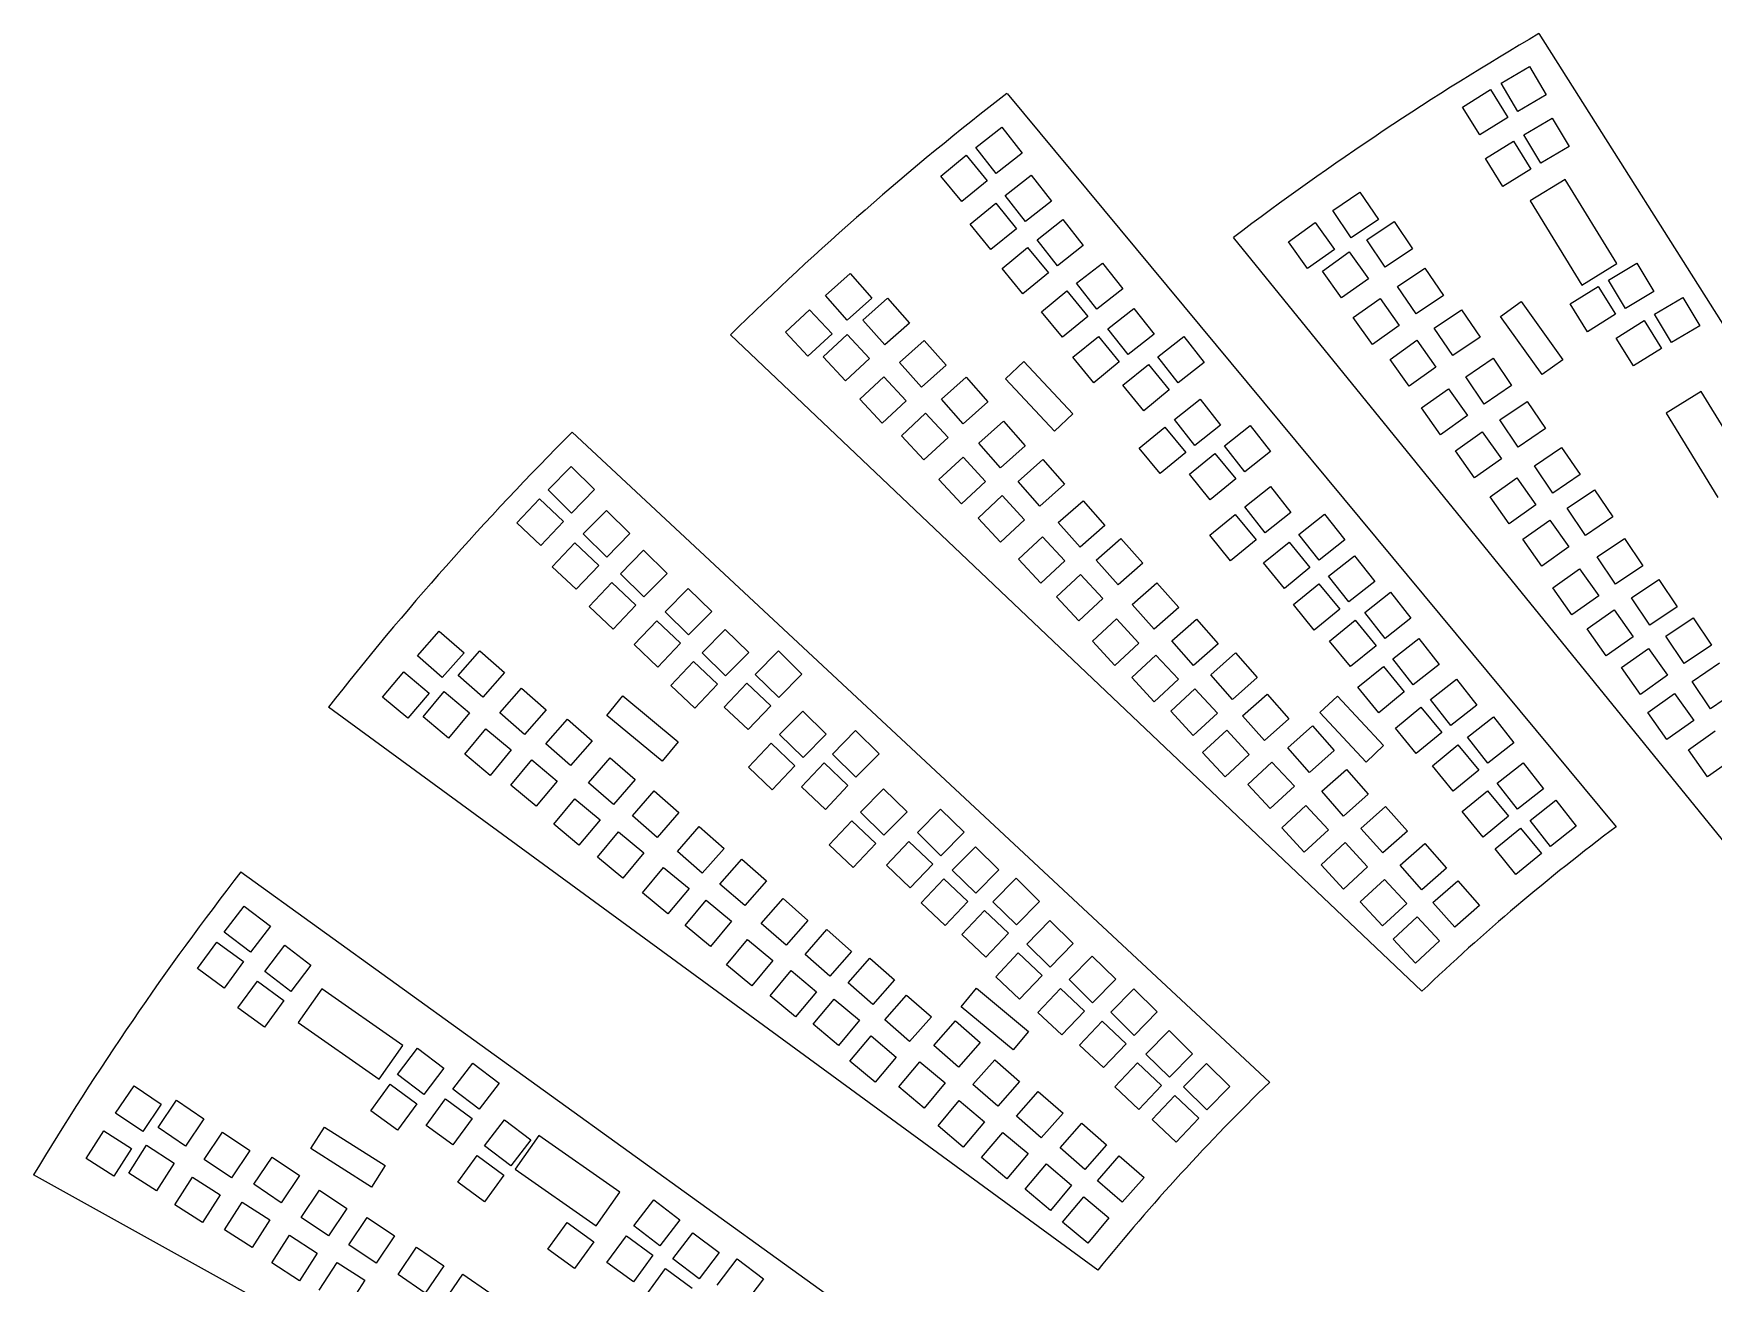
# Model space of a CAD drawing. Extents: x -234 to 632, y -244 to 547.
# Drawn here: x -195.1 to 8.9, y 394.8 to 546.6 of the extents above; entities that cross this region are included whole.
import ezdxf

# ---------------------------------------------------------------- set-up
doc = ezdxf.new("R2010")
doc.units = 0
doc.layers.get('0').update_dxf_attribs({"linetype": 'CONTINUOUS'})

msp = doc.modelspace()

# ---------------------------------------------------------------- linework, layer by layer
at = {"color": 7, "linetype": 'CONTINUOUS'}
for p, q in [((-12.26, 546.6), (49.62, 448.7)), ((-16.86, 540.56), (-13.42, 542.6)), ((-13.42, 542.6), (-11.38, 539.16)), ((-76.87, 539.34), (-2.87, 450.25)), ((-21.53, 537.67), (-18.13, 539.79)), ((-18.13, 539.79), (-16.02, 536.39)), ((-14.82, 537.12), (-16.86, 540.56)), ((-11.38, 539.16), (-14.82, 537.12)), ((-19.42, 534.28), (-21.53, 537.67)), ((-80.66, 532.75), (-77.51, 535.22)), ((-77.51, 535.22), (-75.05, 532.08)), ((-16.02, 536.39), (-19.42, 534.28)), ((-14.08, 534.3), (-10.64, 536.34)), ((-10.64, 536.34), (-8.6, 532.9)), ((-78.19, 529.61), (-80.66, 532.75)), ((-18.75, 531.42), (-15.35, 533.53)), ((-15.35, 533.53), (-13.24, 530.13)), ((-12.04, 530.86), (-14.08, 534.3)), ((-8.6, 532.9), (-12.04, 530.86)), ((-84.92, 529.29), (-81.82, 531.82)), ((-81.82, 531.82), (-79.29, 528.73)), ((-75.05, 532.08), (-78.19, 529.61)), ((-16.64, 528.02), (-18.75, 531.42)), ((-82.38, 526.2), (-84.92, 529.29)), ((-79.29, 528.73), (-82.38, 526.2)), ((-77.09, 526.91), (-73.95, 529.38)), ((-73.95, 529.38), (-71.48, 526.23)), ((-13.24, 530.13), (-16.64, 528.02)), ((-9.08, 528.88), (-13.34, 526.27)), ((-2.79, 518.66), (-9.08, 528.88)), ((-74.63, 523.76), (-77.09, 526.91)), ((-37.31, 525.11), (-34, 527.35)), ((-34, 527.35), (-31.76, 524.03)), ((-81.35, 523.45), (-78.25, 525.98)), ((-78.25, 525.98), (-75.72, 522.88)), ((-71.48, 526.23), (-74.63, 523.76)), ((-35.07, 521.8), (-37.31, 525.11)), ((-13.34, 526.27), (-7.05, 516.04)), ((-78.82, 520.35), (-81.35, 523.45)), ((-75.72, 522.88), (-78.82, 520.35)), ((-73.23, 521.55), (-70.08, 524.01)), ((-70.08, 524.01), (-67.61, 520.87)), ((-42.69, 521.32), (-39.43, 523.64)), ((-39.43, 523.64), (-37.11, 520.38)), ((-31.76, 524.03), (-35.07, 521.8)), ((-33.17, 521.54), (-29.85, 523.78)), ((-29.85, 523.78), (-27.61, 520.46)), ((-77.48, 518.08), (-74.39, 520.62)), ((-74.39, 520.62), (-71.85, 517.52)), ((-70.76, 518.4), (-73.23, 521.55)), ((-67.61, 520.87), (-70.76, 518.4)), ((23.62, 431.92), (-49.37, 521.84)), ((-40.37, 518.06), (-42.69, 521.32)), ((-37.11, 520.38), (-40.37, 518.06)), ((-30.93, 518.23), (-33.17, 521.54)), ((-27.61, 520.46), (-30.93, 518.23)), ((-68.43, 516.26), (-65.28, 518.73)), ((-65.28, 518.73), (-62.81, 515.58)), ((-38.55, 517.75), (-35.29, 520.07)), ((-35.29, 520.07), (-32.97, 516.81)), ((-7.05, 516.04), (-2.79, 518.66)), ((-3.79, 516.66), (-0.35, 518.71)), ((-0.35, 518.71), (1.69, 515.27)), ((-98.94, 514.79), (-95.94, 517.44)), ((-95.94, 517.44), (-93.3, 514.44)), ((-74.95, 514.99), (-77.48, 518.08)), ((-71.85, 517.52), (-74.95, 514.99)), ((-65.96, 513.11), (-68.43, 516.26)), ((-36.23, 514.49), (-38.55, 517.75)), ((-32.97, 516.81), (-36.23, 514.49)), ((-29.42, 515.87), (-26.11, 518.11)), ((-26.11, 518.11), (-23.87, 514.79)), ((-1.75, 513.22), (-3.79, 516.66)), ((-96.29, 511.8), (-98.94, 514.79)), ((-93.3, 514.44), (-96.29, 511.8)), ((-94.37, 511.79), (-91.37, 514.44)), ((-91.37, 514.44), (-88.72, 511.44)), ((-72.68, 512.8), (-69.59, 515.33)), ((-69.59, 515.33), (-67.05, 512.23)), ((-62.81, 515.58), (-65.96, 513.11)), ((-34.81, 512.09), (-31.55, 514.4)), ((-31.55, 514.4), (-29.23, 511.14)), ((-27.19, 512.56), (-29.42, 515.87)), ((-23.87, 514.79), (-27.19, 512.56)), ((-8.45, 513.78), (-5.06, 515.89)), ((-5.06, 515.89), (-2.95, 512.5)), ((1.69, 515.27), (-1.75, 513.22)), ((1.78, 512.5), (5.22, 514.54)), ((5.22, 514.54), (7.27, 511.1)), ((-103.79, 510.34), (-100.85, 513.06)), ((-100.85, 513.06), (-98.13, 510.13)), ((-70.15, 509.7), (-72.68, 512.8)), ((-67.05, 512.23), (-70.15, 509.7)), ((-64.61, 510.75), (-61.46, 513.22)), ((-61.46, 513.22), (-58.99, 510.07)), ((-24.97, 510.81), (-21.65, 513.04)), ((-21.65, 513.04), (-19.41, 509.73)), ((-16.93, 512.25), (-14.43, 514.05)), ((-11.85, 505.17), (-16.93, 512.25)), ((-14.43, 514.05), (-9.34, 506.97)), ((-6.34, 510.38), (-8.45, 513.78)), ((-2.95, 512.5), (-6.34, 510.38)), ((3.83, 509.06), (1.78, 512.5)), ((-101.07, 507.41), (-103.79, 510.34)), ((-98.13, 510.13), (-101.07, 507.41)), ((-91.72, 508.79), (-94.37, 511.79)), ((-88.72, 511.44), (-91.72, 508.79)), ((-62.14, 507.6), (-64.61, 510.75)), ((-32.49, 508.83), (-34.81, 512.09)), ((-29.23, 511.14), (-32.49, 508.83)), ((-22.73, 507.49), (-24.97, 510.81)), ((-2.88, 509.61), (0.51, 511.73)), ((0.51, 511.73), (2.63, 508.33)), ((7.27, 511.1), (3.83, 509.06)), ((-26.48, 430.26), (-110.47, 510)), ((-99.22, 507.34), (-96.28, 510.06)), ((-96.28, 510.06), (-93.56, 507.13)), ((-89.93, 506.65), (-86.93, 509.3)), ((-86.93, 509.3), (-84.28, 506.3)), ((-68.86, 507.29), (-65.77, 509.82)), ((-65.77, 509.82), (-63.23, 506.73)), ((-58.99, 510.07), (-62.14, 507.6)), ((-58.54, 507.34), (-55.4, 509.81)), ((-55.4, 509.81), (-52.93, 506.66)), ((-30.35, 507.02), (-27.09, 509.34)), ((-27.09, 509.34), (-24.77, 506.08)), ((-19.41, 509.73), (-22.73, 507.49)), ((-0.77, 506.22), (-2.88, 509.61)), ((2.63, 508.33), (-0.77, 506.22)), ((-96.5, 504.41), (-99.22, 507.34)), ((-93.56, 507.13), (-96.5, 504.41)), ((-87.28, 503.65), (-89.93, 506.65)), ((-84.28, 506.3), (-87.28, 503.65)), ((-77.07, 504.67), (-74.82, 506.78)), ((-74.82, 506.78), (-68.86, 500.42)), ((-66.33, 504.19), (-68.86, 507.29)), ((-63.23, 506.73), (-66.33, 504.19)), ((-62.8, 503.88), (-59.7, 506.41)), ((-59.7, 506.41), (-57.17, 503.31)), ((-56.07, 504.19), (-58.54, 507.34)), ((-52.93, 506.66), (-56.07, 504.19)), ((-28.03, 503.76), (-30.35, 507.02)), ((-24.77, 506.08), (-28.03, 503.76)), ((-21.14, 504.92), (-17.82, 507.15)), ((-17.82, 507.15), (-15.59, 503.84)), ((-9.34, 506.97), (-11.85, 505.17)), ((-94.77, 502.2), (-91.84, 504.92)), ((-91.84, 504.92), (-89.12, 501.99)), ((-84.85, 502.2), (-81.85, 504.85)), ((-81.85, 504.85), (-79.2, 501.85)), ((-71.12, 498.31), (-77.07, 504.67)), ((-18.9, 501.6), (-21.14, 504.92)), ((-92.05, 499.27), (-94.77, 502.2)), ((-89.12, 501.99), (-92.05, 499.27)), ((-82.2, 499.21), (-84.85, 502.2)), ((-60.26, 500.78), (-62.8, 503.88)), ((-57.17, 503.31), (-60.26, 500.78)), ((-56.54, 499.71), (-53.39, 502.18)), ((-53.39, 502.18), (-50.92, 499.03)), ((-26.52, 501.13), (-23.26, 503.45)), ((-23.26, 503.45), (-20.94, 500.19)), ((-15.59, 503.84), (-18.9, 501.6)), ((7.44, 503.1), (3.19, 500.49)), ((13.73, 492.88), (7.44, 503.1)), ((-89.7, 497.75), (-86.76, 500.47)), ((-86.76, 500.47), (-84.04, 497.54)), ((-79.2, 501.85), (-82.2, 499.21)), ((-68.86, 500.42), (-71.12, 498.31)), ((-24.2, 497.87), (-26.52, 501.13)), ((-20.94, 500.19), (-24.2, 497.87)), ((-17.02, 499.69), (-13.7, 501.92)), ((-13.7, 501.92), (-11.47, 498.61)), ((3.19, 500.49), (9.47, 490.26)), ((-129.71, 498.17), (-44.97, 419.22)), ((-80.29, 496.86), (-77.3, 499.51)), ((-77.3, 499.51), (-74.65, 496.51)), ((-60.8, 496.25), (-57.7, 498.78)), ((-57.7, 498.78), (-55.17, 495.69)), ((-54.07, 496.57), (-56.54, 499.71)), ((-50.92, 499.03), (-54.07, 496.57)), ((-50.46, 496.53), (-47.32, 499)), ((-47.32, 499), (-44.85, 495.85)), ((-22.4, 495.9), (-19.14, 498.22)), ((-19.14, 498.22), (-16.82, 494.96)), ((-14.78, 496.37), (-17.02, 499.69)), ((-11.47, 498.61), (-14.78, 496.37)), ((-86.98, 494.82), (-89.7, 497.75)), ((-84.04, 497.54), (-86.98, 494.82)), ((-77.65, 493.86), (-80.29, 496.86)), ((-74.65, 496.51), (-77.65, 493.86)), ((-58.26, 493.15), (-60.8, 496.25)), ((-48, 493.38), (-50.46, 496.53)), ((-44.85, 495.85), (-48, 493.38)), ((-20.08, 492.64), (-22.4, 495.9)), ((-12.81, 494.1), (-9.5, 496.33)), ((-9.5, 496.33), (-7.26, 493.02)), ((-132.63, 491.16), (-129.82, 494.01)), ((-129.82, 494.01), (-126.97, 491.2)), ((-85.14, 492.41), (-82.21, 495.13)), ((-82.21, 495.13), (-79.49, 492.19)), ((-75.53, 492.2), (-72.53, 494.85)), ((-72.53, 494.85), (-69.89, 491.85)), ((-55.17, 495.69), (-58.26, 493.15)), ((-54.72, 493.07), (-51.62, 495.6)), ((-51.62, 495.6), (-49.09, 492.51)), ((-16.82, 494.96), (-20.08, 492.64)), ((-10.58, 490.78), (-12.81, 494.1)), ((-82.42, 489.48), (-85.14, 492.41)), ((-79.49, 492.19), (-82.42, 489.48)), ((-72.89, 489.21), (-75.53, 492.2)), ((-69.89, 491.85), (-72.89, 489.21)), ((-52.19, 489.97), (-54.72, 493.07)), ((-49.09, 492.51), (-52.19, 489.97)), ((-18.2, 490.31), (-14.94, 492.63)), ((-14.94, 492.63), (-12.62, 489.37)), ((-7.26, 493.02), (-10.58, 490.78)), ((-136.41, 487.18), (-133.66, 490.09)), ((-133.66, 490.09), (-130.76, 487.34)), ((-129.78, 488.35), (-132.63, 491.16)), ((-126.97, 491.2), (-129.78, 488.35)), ((-80.38, 487.75), (-77.45, 490.47)), ((-77.45, 490.47), (-74.73, 487.54)), ((-70.64, 487.21), (-67.64, 489.85)), ((-67.64, 489.85), (-65, 486.85)), ((-47.99, 489.11), (-44.85, 491.58)), ((-44.85, 491.58), (-42.38, 488.43)), ((-15.88, 487.05), (-18.2, 490.31)), ((-8.83, 488.96), (-5.51, 491.19)), ((-5.51, 491.19), (-3.28, 487.88)), ((-128.35, 485.81), (-125.54, 488.66)), ((-125.54, 488.66), (-122.69, 485.85)), ((-77.66, 484.82), (-80.38, 487.75)), ((-52.25, 485.65), (-49.15, 488.18)), ((-49.15, 488.18), (-46.62, 485.09)), ((-45.52, 485.96), (-47.99, 489.11)), ((-42.38, 488.43), (-45.52, 485.96)), ((-41.44, 485.76), (-38.29, 488.23)), ((-38.29, 488.23), (-35.82, 485.08)), ((-12.62, 489.37), (-15.88, 487.05)), ((-6.59, 485.64), (-8.83, 488.96)), ((-3.28, 487.88), (-6.59, 485.64)), ((-133.5, 484.43), (-136.41, 487.18)), ((-130.76, 487.34), (-133.5, 484.43)), ((-125.5, 483.01), (-128.35, 485.81)), ((-122.69, 485.85), (-125.5, 483.01)), ((-74.73, 487.54), (-77.66, 484.82)), ((-67.99, 484.21), (-70.64, 487.21)), ((-65, 486.85), (-67.99, 484.21)), ((-49.71, 482.55), (-52.25, 485.65)), ((-38.97, 482.61), (-41.44, 485.76)), ((-14.21, 485.17), (-10.95, 487.49)), ((-10.95, 487.49), (-8.63, 484.23)), ((-132.13, 481.84), (-129.38, 484.74)), ((-129.38, 484.74), (-126.47, 482)), ((-123.83, 480.98), (-121.02, 483.83)), ((-121.02, 483.83), (-118.17, 481.03)), ((-75.49, 482.75), (-72.55, 485.47)), ((-72.55, 485.47), (-69.84, 482.54)), ((-66.03, 482.62), (-63.03, 485.27)), ((-63.03, 485.27), (-60.38, 482.27)), ((-46.62, 485.09), (-49.71, 482.55)), ((-45.7, 482.29), (-42.6, 484.83)), ((-42.6, 484.83), (-40.07, 481.73)), ((-35.82, 485.08), (-38.97, 482.61)), ((-11.89, 481.91), (-14.21, 485.17)), ((-8.63, 484.23), (-11.89, 481.91)), ((-5.2, 483.04), (-1.88, 485.28)), ((-1.88, 485.28), (0.36, 481.96)), ((-129.22, 479.09), (-132.13, 481.84)), ((-126.47, 482), (-129.22, 479.09)), ((-72.77, 479.82), (-75.49, 482.75)), ((-69.84, 482.54), (-72.77, 479.82)), ((-63.38, 479.62), (-66.03, 482.62)), ((-60.38, 482.27), (-63.38, 479.62)), ((-43.16, 479.2), (-45.7, 482.29)), ((-40.07, 481.73), (-43.16, 479.2)), ((-37.83, 480.7), (-34.68, 483.17)), ((-34.68, 483.17), (-32.21, 480.02)), ((-10.58, 479.26), (-7.32, 481.57)), ((-7.32, 481.57), (-5, 478.31)), ((-2.96, 479.73), (-5.2, 483.04)), ((0.36, 481.96), (-2.96, 479.73)), ((-127.61, 477.01), (-124.86, 479.92)), ((-124.86, 479.92), (-121.96, 477.17)), ((-120.98, 478.18), (-123.83, 480.98)), ((-118.17, 481.03), (-120.98, 478.18)), ((-70.87, 478.17), (-67.94, 480.89)), ((-67.94, 480.89), (-65.22, 477.96)), ((-61.66, 477.23), (-58.66, 479.88)), ((-58.66, 479.88), (-56.01, 476.88)), ((-42.08, 477.23), (-38.99, 479.77)), ((-38.99, 479.77), (-36.45, 476.67)), ((-35.36, 477.55), (-37.83, 480.7)), ((-32.21, 480.02), (-35.36, 477.55)), ((-1.01, 478.05), (2.3, 480.29)), ((2.3, 480.29), (4.54, 476.97)), ((-118.4, 476.35), (-115.59, 479.2)), ((-115.59, 479.2), (-112.74, 476.39)), ((-68.15, 475.24), (-70.87, 478.17)), ((-65.22, 477.96), (-68.15, 475.24)), ((-33.42, 476.27), (-30.28, 478.73)), ((-30.28, 478.73), (-27.81, 475.59)), ((-8.26, 476), (-10.58, 479.26)), ((-5, 478.31), (-8.26, 476)), ((1.22, 474.74), (-1.01, 478.05)), ((-124.7, 474.26), (-127.61, 477.01)), ((-121.96, 477.17), (-124.7, 474.26)), ((-115.55, 473.54), (-118.4, 476.35)), ((-112.74, 476.39), (-115.55, 473.54)), ((-66.5, 472.78), (-63.57, 475.5)), ((-63.57, 475.5), (-60.85, 472.56)), ((-59.01, 474.23), (-61.66, 477.23)), ((-56.01, 476.88), (-59.01, 474.23)), ((-56.87, 472.82), (-53.87, 475.47)), ((-53.87, 475.47), (-51.22, 472.47)), ((-39.55, 474.14), (-42.08, 477.23)), ((-36.45, 476.67), (-39.55, 474.14)), ((-30.95, 473.12), (-33.42, 476.27)), ((-27.81, 475.59), (-30.95, 473.12)), ((-6.39, 474.27), (-3.13, 476.58)), ((-3.13, 476.58), (-0.82, 473.32)), ((4.54, 476.97), (1.22, 474.74)), ((3.16, 473.38), (6.47, 475.61)), ((6.47, 475.61), (8.71, 472.3)), ((-148.48, 471.02), (-145.84, 474.02)), ((-145.84, 474.02), (-142.83, 471.39)), ((-122.18, 472.38), (-119.43, 475.28)), ((-119.43, 475.28), (-116.52, 472.53)), ((-113.91, 471.38), (-111.1, 474.22)), ((-111.1, 474.22), (-108.25, 471.42)), ((-37.68, 472.8), (-34.58, 475.34)), ((-34.58, 475.34), (-32.05, 472.24)), ((-4.08, 471.01), (-6.39, 474.27)), ((-142.83, 471.39), (-145.47, 468.38)), ((-143.56, 468.62), (-140.92, 471.63)), ((-140.92, 471.63), (-137.92, 468.99)), ((-119.27, 469.63), (-122.18, 472.38)), ((-116.52, 472.53), (-119.27, 469.63)), ((-111.06, 468.57), (-113.91, 471.38)), ((-108.25, 471.42), (-111.06, 468.57)), ((-107.46, 468.76), (-104.65, 471.61)), ((-104.65, 471.61), (-101.8, 468.8)), ((-63.78, 469.84), (-66.5, 472.78)), ((-60.85, 472.56), (-63.78, 469.84)), ((-54.22, 469.82), (-56.87, 472.82)), ((-51.22, 472.47), (-54.22, 469.82)), ((-52.13, 468.72), (-49.13, 471.37)), ((-49.13, 471.37), (-46.48, 468.37)), ((-35.14, 469.71), (-37.68, 472.8)), ((-32.05, 472.24), (-35.14, 469.71)), ((-29.99, 470.65), (-26.84, 473.12)), ((-26.84, 473.12), (-24.38, 469.97)), ((-0.82, 473.32), (-4.08, 471.01)), ((-2.22, 469.59), (1.04, 471.91)), ((1.04, 471.91), (3.35, 468.65)), ((5.39, 470.06), (3.16, 473.38)), ((8.71, 472.3), (5.39, 470.06)), ((-145.47, 468.38), (-148.48, 471.02)), ((-117.69, 467.4), (-114.94, 470.31)), ((-114.94, 470.31), (-112.03, 467.56)), ((-61.71, 468.37), (-58.78, 471.09)), ((-58.78, 471.09), (-56.06, 468.16)), ((-34.25, 467.19), (-31.15, 469.72)), ((-31.15, 469.72), (-28.62, 466.63)), ((-27.52, 467.5), (-29.99, 470.65)), ((-24.38, 469.97), (-27.52, 467.5)), ((0.09, 466.33), (-2.22, 469.59)), ((6.34, 467.9), (9.66, 470.14)), ((-152.72, 465.99), (-150.15, 469.06)), ((-150.15, 469.06), (-147.08, 466.49)), ((-140.55, 465.98), (-143.56, 468.62)), ((-137.92, 468.99), (-140.55, 465.98)), ((-114.78, 464.65), (-117.69, 467.4)), ((-112.03, 467.56), (-114.78, 464.65)), ((-111.24, 464.79), (-108.49, 467.69)), ((-108.49, 467.69), (-105.58, 464.95)), ((-104.61, 465.96), (-107.46, 468.76)), ((-101.8, 468.8), (-104.61, 465.96)), ((-58.99, 465.44), (-61.71, 468.37)), ((-56.06, 468.16), (-58.99, 465.44)), ((-49.48, 465.72), (-52.13, 468.72)), ((-46.48, 468.37), (-49.48, 465.72)), ((-25.44, 465.7), (-22.29, 468.17)), ((-22.29, 468.17), (-19.82, 465.02)), ((3.35, 468.65), (0.09, 466.33)), ((8.58, 464.59), (6.34, 467.9)), ((-149.65, 463.42), (-152.72, 465.99)), ((-147.08, 466.49), (-149.65, 463.42)), ((-147.8, 463.59), (-145.24, 466.66)), ((-145.24, 466.66), (-142.17, 464.1)), ((-138.5, 464.09), (-135.86, 467.1)), ((-135.86, 467.1), (-132.86, 464.46)), ((-125.5, 463.76), (-123.53, 466.14)), ((-123.53, 466.14), (-116.81, 460.58)), ((-56.97, 464.27), (-54.04, 466.99)), ((-54.04, 466.99), (-51.32, 464.06)), ((-48.26, 463.7), (-45.26, 466.35)), ((-45.26, 466.35), (-42.62, 463.35)), ((-38.88, 464.11), (-36.74, 466.1)), ((-36.74, 466.1), (-31.13, 460.1)), ((-31.71, 464.09), (-34.25, 467.19)), ((-28.62, 466.63), (-31.71, 464.09)), ((-22.97, 462.56), (-25.44, 465.7)), ((0.96, 464.11), (4.22, 466.43)), ((4.22, 466.43), (6.54, 463.17)), ((11.89, 466.82), (8.58, 464.59)), ((-65.85, 396.39), (-159.3, 464.79)), ((-144.73, 461.02), (-147.8, 463.59)), ((-142.17, 464.1), (-144.73, 461.02)), ((-135.49, 461.45), (-138.5, 464.09)), ((-132.86, 464.46), (-135.49, 461.45)), ((-132.9, 460.32), (-130.26, 463.33)), ((-130.26, 463.33), (-127.25, 460.69)), ((-118.78, 458.2), (-125.5, 463.76)), ((-108.33, 462.04), (-111.24, 464.79)), ((-105.58, 464.95), (-108.33, 462.04)), ((-104.5, 461.45), (-101.69, 464.3)), ((-101.69, 464.3), (-98.85, 461.49)), ((-54.25, 461.34), (-56.97, 464.27)), ((-51.32, 464.06), (-54.25, 461.34)), ((-45.61, 460.71), (-48.26, 463.7)), ((-42.62, 463.35), (-45.61, 460.71)), ((-33.26, 458.1), (-38.88, 464.11)), ((-29.7, 462.24), (-26.6, 464.77)), ((-26.6, 464.77), (-24.07, 461.68)), ((-19.82, 465.02), (-22.97, 462.56)), ((-20.94, 461.12), (-17.79, 463.59)), ((-17.79, 463.59), (-15.32, 460.44)), ((3.28, 460.85), (0.96, 464.11)), ((-142.74, 459.06), (-140.18, 462.13)), ((-140.18, 462.13), (-137.11, 459.57)), ((-101.65, 458.64), (-104.5, 461.45)), ((-98.85, 461.49), (-101.65, 458.64)), ((-98.07, 459.07), (-95.26, 461.92)), ((-95.26, 461.92), (-92.41, 459.11)), ((-53.11, 459.25), (-50.17, 461.97)), ((-50.17, 461.97), (-47.45, 459.04)), ((-42.78, 459.84), (-39.78, 462.49)), ((-39.78, 462.49), (-37.13, 459.49)), ((-27.16, 459.14), (-29.7, 462.24)), ((-24.07, 461.68), (-27.16, 459.14)), ((6.54, 463.17), (3.28, 460.85)), ((5.9, 459.57), (9.16, 461.89)), ((-137.11, 459.57), (-139.67, 456.49)), ((-129.89, 457.68), (-132.9, 460.32)), ((-127.25, 460.69), (-129.89, 457.68)), ((-116.81, 460.58), (-118.78, 458.2)), ((-108.28, 457.48), (-105.53, 460.38)), ((-105.53, 460.38), (-102.63, 457.64)), ((-50.39, 456.32), (-53.11, 459.25)), ((-40.13, 456.84), (-42.78, 459.84)), ((-37.13, 459.49), (-40.13, 456.84)), ((-31.13, 460.1), (-33.26, 458.1)), ((-25.19, 457.66), (-22.1, 460.19)), ((-22.1, 460.19), (-19.56, 457.1)), ((-18.47, 457.98), (-20.94, 461.12)), ((-15.32, 460.44), (-18.47, 457.98)), ((8.22, 456.31), (5.9, 459.57)), ((-139.67, 456.49), (-142.74, 459.06)), ((-137.14, 455.29), (-134.58, 458.36)), ((-134.58, 458.36), (-131.5, 455.8)), ((-127.7, 455.6), (-125.06, 458.61)), ((-125.06, 458.61), (-122.06, 455.97)), ((-105.38, 454.73), (-108.28, 457.48)), ((-102.63, 457.64), (-105.38, 454.73)), ((-101.85, 455.09), (-99.1, 458)), ((-99.1, 458), (-96.2, 455.25)), ((-95.22, 456.26), (-98.07, 459.07)), ((-92.41, 459.11), (-95.22, 456.26)), ((-47.45, 459.04), (-50.39, 456.32)), ((-47.62, 455.39), (-44.69, 458.11)), ((-44.69, 458.11), (-41.97, 455.18)), ((-38.65, 454.55), (-35.65, 457.2)), ((-35.65, 457.2), (-33, 454.2)), ((-22.66, 454.56), (-25.19, 457.66)), ((-19.56, 457.1), (-22.66, 454.56)), ((-17.33, 455.54), (-14.18, 458.01)), ((-14.18, 458.01), (-11.71, 454.86)), ((11.48, 458.63), (8.22, 456.31)), ((-134.07, 452.73), (-137.14, 455.29)), ((-131.5, 455.8), (-134.07, 452.73)), ((-124.69, 452.96), (-127.7, 455.6)), ((-122.06, 455.97), (-124.69, 452.96)), ((-98.94, 452.34), (-101.85, 455.09)), ((-96.2, 455.25), (-98.94, 452.34)), ((-44.9, 452.46), (-47.62, 455.39)), ((-41.97, 455.18), (-44.9, 452.46)), ((-14.86, 452.39), (-17.33, 455.54)), ((-131.94, 450.57), (-129.38, 453.64)), ((-129.38, 453.64), (-126.31, 451.08)), ((-122.38, 451.59), (-119.75, 454.6)), ((-119.75, 454.6), (-116.74, 451.96)), ((-94.68, 452.03), (-91.87, 454.87)), ((-91.87, 454.87), (-89.02, 452.07)), ((-36, 451.55), (-38.65, 454.55)), ((-33, 454.2), (-36, 451.55)), ((-21.58, 452.08), (-18.49, 454.61)), ((-18.49, 454.61), (-15.95, 451.52)), ((-11.71, 454.86), (-14.86, 452.39)), ((-13.33, 451.01), (-10.19, 453.48)), ((-10.19, 453.48), (-7.72, 450.33)), ((-126.31, 451.08), (-128.87, 448.01)), ((-119.38, 448.95), (-122.38, 451.59)), ((-116.74, 451.96), (-119.38, 448.95)), ((-98.46, 448.05), (-95.71, 450.96)), ((-95.71, 450.96), (-92.8, 448.21)), ((-91.83, 449.22), (-94.68, 452.03)), ((-89.02, 452.07), (-91.83, 449.22)), ((-87.75, 449.53), (-84.94, 452.38)), ((-84.94, 452.38), (-82.09, 449.57)), ((-43.49, 450.1), (-40.56, 452.82)), ((-40.56, 452.82), (-37.84, 449.88)), ((-33.89, 450.05), (-30.89, 452.7)), ((-30.89, 452.7), (-28.24, 449.7)), ((-19.05, 448.98), (-21.58, 452.08)), ((-15.95, 451.52), (-19.05, 448.98)), ((-10.86, 447.86), (-13.33, 451.01)), ((-128.87, 448.01), (-131.94, 450.57)), ((-126.62, 446.56), (-124.06, 449.63)), ((-124.06, 449.63), (-120.99, 447.07)), ((-116.9, 447.25), (-114.26, 450.26)), ((-114.26, 450.26), (-111.25, 447.62)), ((-84.9, 446.72), (-87.75, 449.53)), ((-82.09, 449.57), (-84.9, 446.72)), ((-40.77, 447.16), (-43.49, 450.1)), ((-37.84, 449.88), (-40.77, 447.16)), ((-31.24, 447.06), (-33.89, 450.05)), ((-28.24, 449.7), (-31.24, 447.06)), ((-17.59, 447.55), (-14.49, 450.08)), ((-14.49, 450.08), (-11.96, 446.99)), ((-7.72, 450.33), (-10.86, 447.86)), ((-120.99, 447.07), (-123.55, 443.99)), ((-113.89, 444.62), (-116.9, 447.25)), ((-111.25, 447.62), (-113.89, 444.62)), ((-95.55, 445.3), (-98.46, 448.05)), ((-92.8, 448.21), (-95.55, 445.3)), ((-91.53, 445.56), (-88.78, 448.46)), ((-88.78, 448.46), (-85.87, 445.72)), ((-83.52, 444.97), (-80.72, 447.82)), ((-80.72, 447.82), (-77.87, 445.01)), ((-38.73, 445.6), (-35.8, 448.32)), ((-35.8, 448.32), (-33.08, 445.39)), ((-29.12, 445.57), (-26.12, 448.22)), ((-26.12, 448.22), (-23.47, 445.22)), ((-15.05, 444.45), (-17.59, 447.55)), ((-11.96, 446.99), (-15.05, 444.45)), ((-123.55, 443.99), (-126.62, 446.56)), ((-121.14, 442.22), (-118.58, 445.29)), ((-118.58, 445.29), (-115.5, 442.73)), ((-111.74, 443.29), (-109.1, 446.3)), ((-109.1, 446.3), (-106.09, 443.66)), ((-88.62, 442.81), (-91.53, 445.56)), ((-85.87, 445.72), (-88.62, 442.81)), ((-80.67, 442.16), (-83.52, 444.97)), ((-77.87, 445.01), (-80.67, 442.16)), ((-36.01, 442.67), (-38.73, 445.6)), ((-33.08, 445.39), (-36.01, 442.67)), ((-26.47, 442.57), (-29.12, 445.57)), ((-23.47, 445.22), (-26.47, 442.57)), ((-169.93, 444.76), (-75.98, 377.03)), ((-108.73, 440.66), (-111.74, 443.29)), ((-106.09, 443.66), (-108.73, 440.66)), ((-87.3, 441), (-84.56, 443.9)), ((-84.56, 443.9), (-81.65, 441.15)), ((-78.59, 441.14), (-75.78, 443.99)), ((-75.78, 443.99), (-72.93, 441.18)), ((-33.97, 441.12), (-31.03, 443.84)), ((-31.03, 443.84), (-28.31, 440.91)), ((-25.13, 441.04), (-22.13, 443.69)), ((-22.13, 443.69), (-19.48, 440.69)), ((-118.07, 439.66), (-121.14, 442.22)), ((-115.5, 442.73), (-118.07, 439.66)), ((-115.98, 438.26), (-113.41, 441.33)), ((-113.41, 441.33), (-110.34, 438.77)), ((-106.72, 438.5), (-104.08, 441.51)), ((-104.08, 441.51), (-101.07, 438.87)), ((-84.4, 438.25), (-87.3, 441)), ((-81.65, 441.15), (-84.4, 438.25)), ((-75.74, 438.33), (-78.59, 441.14)), ((-72.93, 441.18), (-75.74, 438.33)), ((-31.25, 438.19), (-33.97, 441.12)), ((-28.31, 440.91), (-31.25, 438.19)), ((-22.48, 438.04), (-25.13, 441.04)), ((-171.95, 437.43), (-169.52, 440.61)), ((-169.52, 440.61), (-166.35, 438.18)), ((-110.34, 438.77), (-112.91, 435.7)), ((-101.07, 438.87), (-103.71, 435.86)), ((-82.37, 437.16), (-79.62, 440.07)), ((-79.62, 440.07), (-76.71, 437.32)), ((-74.47, 436), (-71.66, 438.85)), ((-71.66, 438.85), (-68.82, 436.05)), ((-29.97, 436.59), (-27.04, 439.31)), ((-27.04, 439.31), (-24.32, 436.38)), ((-19.48, 440.69), (-22.48, 438.04)), ((-168.78, 435.01), (-171.95, 437.43)), ((-166.35, 438.18), (-168.78, 435.01)), ((-112.91, 435.7), (-115.98, 438.26)), ((-103.71, 435.86), (-106.72, 438.5)), ((-101.4, 434.74), (-98.77, 437.75)), ((-98.77, 437.75), (-95.76, 435.11)), ((-79.46, 434.41), (-82.37, 437.16)), ((-76.71, 437.32), (-79.46, 434.41)), ((-175.21, 433.02), (-172.84, 436.24)), ((-172.84, 436.24), (-169.62, 433.88)), ((-167.04, 432.67), (-164.61, 435.85)), ((-164.61, 435.85), (-161.43, 433.42)), ((-110.96, 433.47), (-108.39, 436.54)), ((-108.39, 436.54), (-105.32, 433.98)), ((-98.4, 432.1), (-101.4, 434.74)), ((-95.76, 435.11), (-98.4, 432.1)), ((-78.25, 432.03), (-75.5, 434.94)), ((-75.5, 434.94), (-72.6, 432.19)), ((-71.62, 433.2), (-74.47, 436)), ((-68.82, 436.05), (-71.62, 433.2)), ((-27.25, 433.66), (-29.97, 436.59)), ((-24.32, 436.38), (-27.25, 433.66)), ((-171.98, 430.65), (-175.21, 433.02)), ((-169.62, 433.88), (-171.98, 430.65)), ((-163.86, 430.24), (-167.04, 432.67)), ((-161.43, 433.42), (-163.86, 430.24)), ((-107.89, 430.91), (-110.96, 433.47)), ((-105.32, 433.98), (-107.89, 430.91)), ((-105.64, 429.71), (-103.08, 432.78)), ((-103.08, 432.78), (-100.01, 430.21)), ((-96.18, 431.28), (-93.54, 434.28)), ((-93.54, 434.28), (-90.54, 431.65)), ((-69.33, 431.68), (-66.52, 434.52)), ((-66.52, 434.52), (-63.67, 431.72)), ((-170.29, 428.25), (-167.93, 431.48)), ((-167.93, 431.48), (-164.7, 429.12)), ((-160.1, 430.56), (-162.97, 426.47)), ((-150.28, 423.67), (-160.1, 430.56)), ((-93.17, 428.64), (-96.18, 431.28)), ((-90.54, 431.65), (-93.17, 428.64)), ((-82.45, 428.38), (-80.59, 430.63)), ((-80.59, 430.63), (-74.25, 425.39)), ((-75.35, 429.28), (-78.25, 432.03)), ((-72.6, 432.19), (-75.35, 429.28)), ((-73.11, 427.7), (-70.36, 430.61)), ((-70.36, 430.61), (-67.45, 427.86)), ((-66.48, 428.87), (-69.33, 431.68)), ((-63.67, 431.72), (-66.48, 428.87)), ((-64.28, 427.71), (-61.47, 430.56)), ((-61.47, 430.56), (-58.62, 427.75)), ((-164.7, 429.12), (-167.06, 425.89)), ((-102.57, 427.14), (-105.64, 429.71)), ((-100.01, 430.21), (-102.57, 427.14)), ((-100.42, 426.25), (-97.86, 429.32)), ((-97.86, 429.32), (-94.79, 426.75)), ((-91.71, 426.79), (-89.07, 429.8)), ((-89.07, 429.8), (-86.06, 427.16)), ((-167.06, 425.89), (-170.29, 428.25)), ((-94.79, 426.75), (-97.35, 423.68)), ((-88.7, 424.15), (-91.71, 426.79)), ((-86.06, 427.16), (-88.7, 424.15)), ((-85.78, 423.66), (-83.14, 426.66)), ((-83.14, 426.66), (-80.13, 424.03)), ((-76.11, 423.14), (-82.45, 428.38)), ((-70.2, 424.95), (-73.11, 427.7)), ((-67.45, 427.86), (-70.2, 424.95)), ((-68.06, 423.73), (-65.31, 426.64)), ((-65.31, 426.64), (-62.4, 423.89)), ((-61.43, 424.9), (-64.28, 427.71)), ((-58.62, 427.75), (-61.43, 424.9)), ((-162.97, 426.47), (-153.15, 419.58)), ((-97.35, 423.68), (-100.42, 426.25)), ((-95.95, 421.76), (-93.39, 424.83)), ((-93.39, 424.83), (-90.32, 422.27)), ((-74.25, 425.39), (-76.11, 423.14)), ((-59.99, 422.63), (-57.18, 425.48)), ((-57.18, 425.48), (-54.33, 422.67)), ((-153.15, 419.58), (-150.28, 423.67)), ((-150.9, 420.15), (-148.47, 423.33)), ((-148.47, 423.33), (-145.29, 420.9)), ((-82.77, 421.02), (-85.78, 423.66)), ((-80.13, 424.03), (-82.77, 421.02)), ((-65.15, 420.98), (-68.06, 423.73)), ((-62.4, 423.89), (-65.15, 420.98)), ((-57.14, 419.82), (-59.99, 422.63)), ((-54.33, 422.67), (-57.14, 419.82)), ((-145.29, 420.9), (-147.72, 417.72)), ((-144.18, 418.37), (-141.75, 421.54)), ((-141.75, 421.54), (-138.57, 419.11)), ((-92.88, 419.2), (-95.95, 421.76)), ((-90.32, 422.27), (-92.88, 419.2)), ((-90.02, 418.63), (-87.45, 421.7)), ((-87.45, 421.7), (-84.38, 419.13)), ((-81.01, 418.93), (-78.37, 421.94)), ((-78.37, 421.94), (-75.36, 419.3)), ((-63.77, 418.65), (-61.02, 421.56)), ((-61.02, 421.56), (-58.11, 418.81)), ((-55.45, 418.64), (-52.64, 421.49)), ((-52.64, 421.49), (-49.79, 418.69)), ((-185.15, 415.47), (-182.91, 418.78)), ((-182.91, 418.78), (-179.6, 416.54)), ((-154.15, 415.73), (-151.79, 418.96)), ((-151.79, 418.96), (-148.56, 416.6)), ((-147.72, 417.72), (-150.9, 420.15)), ((-141, 415.94), (-144.18, 418.37)), ((-138.57, 419.11), (-141, 415.94)), ((-86.95, 416.06), (-90.02, 418.63)), ((-84.38, 419.13), (-86.95, 416.06)), ((-78, 416.29), (-81.01, 418.93)), ((-75.36, 419.3), (-78, 416.29)), ((-60.86, 415.9), (-63.77, 418.65)), ((-58.11, 418.81), (-60.86, 415.9)), ((-52.6, 415.84), (-55.45, 418.64)), ((-49.79, 418.69), (-52.6, 415.84)), ((-179.6, 416.54), (-181.84, 413.23)), ((-179.98, 413.71), (-177.74, 417.02)), ((-177.74, 417.02), (-174.42, 414.78)), ((-148.56, 416.6), (-150.93, 413.37)), ((-147.43, 413.95), (-145.07, 417.18)), ((-145.07, 417.18), (-141.84, 414.81)), ((-85.25, 413.9), (-82.69, 416.97)), ((-82.69, 416.97), (-79.61, 414.41)), ((-75.71, 415.08), (-73.08, 418.09)), ((-73.08, 418.09), (-70.07, 415.45)), ((-59.23, 414.67), (-56.48, 417.58)), ((-56.48, 417.58), (-53.58, 414.83)), ((-181.84, 413.23), (-185.15, 415.47)), ((-174.42, 414.78), (-176.66, 411.46)), ((-150.93, 413.37), (-154.15, 415.73)), ((-141.84, 414.81), (-144.2, 411.59)), ((-140.33, 411.48), (-137.9, 414.66)), ((-137.9, 414.66), (-134.72, 412.23)), ((-79.61, 414.41), (-82.18, 411.34)), ((-72.71, 412.44), (-75.71, 415.08)), ((-70.07, 415.45), (-72.71, 412.44)), ((-70.42, 411.24), (-67.78, 414.25)), ((-67.78, 414.25), (-64.77, 411.61)), ((-56.32, 411.92), (-59.23, 414.67)), ((-53.58, 414.83), (-56.32, 411.92)), ((-188.73, 409.95), (-186.57, 413.31)), ((-186.57, 413.31), (-183.21, 411.16)), ((-176.66, 411.46), (-179.98, 413.71)), ((-174.39, 409.84), (-172.15, 413.16)), ((-172.15, 413.16), (-168.84, 410.92)), ((-161.45, 411.14), (-159.79, 413.75)), ((-159.79, 413.75), (-152.43, 409.08)), ((-144.2, 411.59), (-147.43, 413.95)), ((-134.72, 412.23), (-137.15, 409.05)), ((-133.75, 412.75), (-136.62, 408.66)), ((-123.92, 405.86), (-133.75, 412.75)), ((-82.18, 411.34), (-85.25, 413.9)), ((-79.96, 410.05), (-77.39, 413.12)), ((-77.39, 413.12), (-74.32, 410.56)), ((-183.21, 411.16), (-185.36, 407.79)), ((-183.55, 408.18), (-181.4, 411.55)), ((-181.4, 411.55), (-178.03, 409.39)), ((-168.84, 410.92), (-171.08, 407.6)), ((-154.09, 406.47), (-161.45, 411.14)), ((-143.58, 407.06), (-141.22, 410.29)), ((-141.22, 410.29), (-137.99, 407.93)), ((-137.15, 409.05), (-140.33, 411.48)), ((-74.32, 410.56), (-76.88, 407.48)), ((-67.41, 408.6), (-70.42, 411.24)), ((-64.77, 411.61), (-67.41, 408.6)), ((-65.88, 407.25), (-63.24, 410.26)), ((-63.24, 410.26), (-60.23, 407.62)), ((-185.36, 407.79), (-188.73, 409.95)), ((-180.19, 406.02), (-183.55, 408.18)), ((-178.03, 409.39), (-180.19, 406.02)), ((-171.08, 407.6), (-174.39, 409.84)), ((-168.36, 406.81), (-166.12, 410.12)), ((-166.12, 410.12), (-162.81, 407.88)), ((-152.43, 409.08), (-154.09, 406.47)), ((-136.62, 408.66), (-126.79, 401.77)), ((-76.88, 407.48), (-79.96, 410.05)), ((-74.66, 406.21), (-72.09, 409.28)), ((-72.09, 409.28), (-69.02, 406.72)), ((-93.84, 351.77), (-195.12, 407.94)), ((-177.97, 404.32), (-175.81, 407.69)), ((-175.81, 407.69), (-172.44, 405.53)), ((-165.05, 404.57), (-168.36, 406.81)), ((-162.81, 407.88), (-165.05, 404.57)), ((-162.61, 402.77), (-160.37, 406.09)), ((-160.37, 406.09), (-157.06, 403.85)), ((-140.35, 404.7), (-143.58, 407.06)), ((-137.99, 407.93), (-140.35, 404.7)), ((-71.59, 403.64), (-74.66, 406.21)), ((-69.02, 406.72), (-71.59, 403.64)), ((-62.87, 404.62), (-65.88, 407.25)), ((-60.23, 407.62), (-62.87, 404.62)), ((-174.6, 402.16), (-177.97, 404.32)), ((-172.44, 405.53), (-174.6, 402.16)), ((-171.94, 401.29), (-169.78, 404.65)), ((-169.78, 404.65), (-166.41, 402.49)), ((-126.79, 401.77), (-123.92, 405.86)), ((-122.22, 401.75), (-119.79, 404.93)), ((-119.79, 404.93), (-116.61, 402.5)), ((-70.12, 402.22), (-67.56, 405.29)), ((-67.56, 405.29), (-64.49, 402.73)), ((-166.41, 402.49), (-168.57, 399.13)), ((-159.3, 400.53), (-162.61, 402.77)), ((-157.06, 403.85), (-159.3, 400.53)), ((-156.84, 399.46), (-154.6, 402.77)), ((-154.6, 402.77), (-151.28, 400.53)), ((-132.65, 398.94), (-130.29, 402.17)), ((-130.29, 402.17), (-127.06, 399.81)), ((-116.61, 402.5), (-119.04, 399.32)), ((-67.05, 399.66), (-70.12, 402.22)), ((-64.49, 402.73), (-67.05, 399.66)), ((-168.57, 399.13), (-171.94, 401.29)), ((-166.19, 397.25), (-164.03, 400.62)), ((-164.03, 400.62), (-160.66, 398.46)), ((-151.28, 400.53), (-153.52, 397.22)), ((-125.47, 397.33), (-123.11, 400.56)), ((-123.11, 400.56), (-119.88, 398.2)), ((-119.04, 399.32), (-122.22, 401.75)), ((-117.45, 397.76), (-115.02, 400.93)), ((-115.02, 400.93), (-111.85, 398.51)), ((-160.66, 398.46), (-162.82, 395.09)), ((-153.52, 397.22), (-156.84, 399.46)), ((-150.85, 395.84), (-148.61, 399.16)), ((-148.61, 399.16), (-145.3, 396.92)), ((-129.42, 396.58), (-132.65, 398.94)), ((-127.06, 399.81), (-129.42, 396.58)), ((-119.88, 398.2), (-122.24, 394.97)), ((-111.85, 398.51), (-114.27, 395.33)), ((-162.82, 395.09), (-166.19, 397.25)), ((-160.41, 393.94), (-158.26, 397.3)), ((-158.26, 397.3), (-154.89, 395.15)), ((-145.3, 396.92), (-147.54, 393.6)), ((-145.23, 392.56), (-142.99, 395.88)), ((-142.99, 395.88), (-139.68, 393.64)), ((-122.24, 394.97), (-125.47, 397.33)), ((-120.71, 393.34), (-118.34, 396.57)), ((-118.34, 396.57), (-115.11, 394.2)), ((-114.27, 395.33), (-117.45, 397.76)), ((-112.08, 394.57), (-109.65, 397.75)), ((-109.65, 397.75), (-106.47, 395.32)), ((-154.89, 395.15), (-157.05, 391.78)), ((-147.54, 393.6), (-150.85, 395.84)), ((-106.47, 395.32), (-108.9, 392.14))]:
    msp.add_line(p, q, dxfattribs=at)
for centre, radius, start, end in [((177.65, 221.75), 376.28, 120.3103, 127.1065), ((153.41, 241.76), 376.28, 127.7352, 134.5316), ((136.56, 232.31), 376.27, 135.0442, 141.8407), ((152.66, 242.64), 259.4, 126.8374, 133.6747), ((127.52, 214.3), 376.29, 142.2324, 149.0285), ((135.7, 233.09), 259.39, 134.1463, 140.9838)]:
    msp.add_arc(centre, radius, start, end, dxfattribs=at)

doc.saveas('drawing.dxf')
